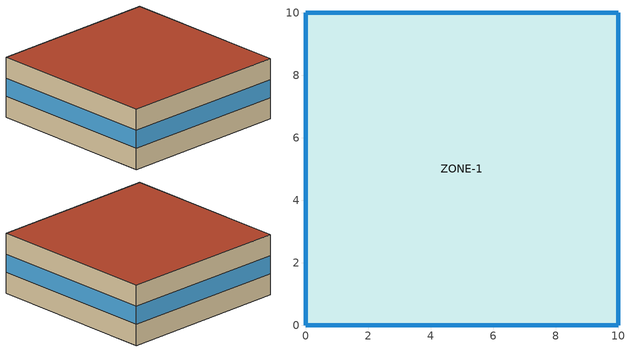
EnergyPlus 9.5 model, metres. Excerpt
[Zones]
ZONE-1
 floor ground (FOUNDATIONFLOOR): 0,0 0,10 10,10 10,0 z0
 wall outside (EXTERNALWALL): 10,10 0,10 0,0 10,0 10,10 z0:3.5
 window (Dbl Ref-C-H Clr 6mm/13mm Arg): 10,10 0,10 / 0,10 0,0 / 0,0 10,0 / 10,0 10,10 z1.23:2.27
 roof outside (ROOF): 0,10 0,0 10,0 10,10 z3.5
[Building]
officeBlockSimple: North Axis [deg]=0; Terrain=City; Loads Convergence Tolerance Value [W]=0.04; Temperature Convergence Tolerance Value [deltaC]=0.04; Solar Distribution=FullInteriorAndExterior; Maximum Number of Warmup Days=100; Minimum Number of Warmup Days - should be 100=6
[Site:Location]
Pittsburgh Allegheny Co Ap_PA_USA Design_Conditions: Latitude {deg}=40.35; Longitude {deg}=-79.92; Time Zone {hr}=-5; Elevation {m}=380
[Site:GroundTemperature:BuildingSurface]
18, 18, 18, 18, 18, 18, 18, 18, 18, 18, 18, 18
[Material] Thermal Absorptance=0.9
Name | Roughness | Thickness [m] | Conductivity [W/m-K] | Density [kg/m3] | Specific Heat [J/kg-K] | Solar Absorptance | Visible Absorptance
CONCRETE-FF-0.15 | Rough | 0.15 | 2.3 | 2446 | 1000 | 0.7 | 0.7
CLT-R-0.15 | Rough | 0.15 | 0.13 | 480 | 1300 | 0.6 | 0.6
FIBRE-CEMENT-SHEET-EW-0.006; FIBRE-CEMENT-SHEET-RA-0.006 | Rough | 0.006 | 0.36 | 1833.3 | 1000 | 0.6 | 0.6
WOOL-EW-0.05 | Rough | 0.05 | 0.039 | 18 | 1800 | 0.6 | 0.6
PLASTERBOARD-EW-0.0125 | MediumSmooth | 0.0125 | 0.04 | 700 | 1000 | 0.6 | 0.6
GLASS-FIBRE-QUILT-RA-0.05 | Rough | 0.05 | 0.043 | 20 | 1030 | 0.6 | 0.6
CONCRETE-FFA-0.05 | Rough | 0.05 | 2.3 | 2446 | 1000 | 0.7 | 0.7
SYNTHETIC-CARPET-FFA-0.01 | Rough | 0.01 | 0.06 | 160 | 2500 | 0.6 | 0.6
EPS-FFB-0.05 | Rough | 0.05 | 0.035 | 22 | 1300 | 0.6 | 0.6
[WindowMaterial:Gas]
ARGON 13MM: Argon, 0.0127
[WindowMaterial:Glazing]
CLEAR 6MM: SpectralAverage, .006, .775, .071, .071, .881, .08, .08, 0, .84, .84, .9
REF C CLEAR HI 6MM: SpectralAverage, .006, .2, .16, .39, .22, .17, .35, 0, .84, .55, .9
[Construction]
Dbl Ref-C-H Clr 6mm/13mm Arg: REF C CLEAR HI 6MM, ARGON 13MM, CLEAR 6MM
FOUNDATIONFLOOR: EPS-FFB-0.05, Concrete-FF-0.15, CONCRETE-FFA-0.05, SYNTHETIC-CARPET-FFA-0.01
ROOF: GLASS-FIBRE-QUILT-RA-0.05, FIBRE-CEMENT-SHEET-RA-0.006, CLT-R-0.15
EXTERNALWALL: FIBRE-CEMENT-SHEET-EW-0.006, WOOL-EW-0.05, PLASTERBOARD-EW-0.0125
[WindowMaterial:Shade]
ROLL SHADE: 0.1, 0.8, 0.1, 0.8, 0.9, 0, 0.005, 0.1, 0.05, 0.5, 0.5, 0.5, 0.5
[Zone]
ZONE-1: Type=1; Multiplier=1; Ceiling Height=autocalculate; Volume=autocalculate
[WindowShadingControl]
SHADING-CONTROL-WINDOW-1-EW-1: ZONE-1, , ExteriorShade, , OnIfHighOutdoorAirTemperature, , 27, NO, NO, ROLL SHADE, , , , , , WINDOW-1-EW-1
SHADING-CONTROL-WINDOW-1-EW-2: ZONE-1, , ExteriorShade, , OnIfHighOutdoorAirTemperature, , 27, NO, NO, ROLL SHADE, , , , , , WINDOW-1-EW-2
SHADING-CONTROL-WINDOW-1-EW-3: ZONE-1, , ExteriorShade, , OnIfHighOutdoorAirTemperature, , 27, NO, NO, ROLL SHADE, , , , , , WINDOW-1-EW-3
SHADING-CONTROL-WINDOW-1-EW-4: ZONE-1, , ExteriorShade, , OnIfHighOutdoorAirTemperature, , 27, NO, NO, ROLL SHADE, , , , , , WINDOW-1-EW-4
[ExternalInterface:Schedule]
Zone1-natVent-rl: Any Number, 0.5
[ZoneVentilation:DesignFlowRate]
Zone-1 NaturalVentilation: Zone-1, Zone1-natVent-rl, AirChanges/Hour, 5, Natural, 1, 1, 1, 0, 0, 0, 0, -100
[ThermostatSetpoint:DualSetpoint]
Office Thermostat Dual SP Control: Heating Setpoint Temperature Schedule=Heating Setpoints; Cooling Setpoint Temperature Schedule=Cooling Setpoints
[ZoneControl:Thermostat]
Zone-1 Thermostat: Zone or ZoneList=Zone-1; Control Type Schedule=HVACTemplate-Always 4; Control=Office Thermostat Dual SP Control
[DesignSpecification:OutdoorAir]
SZ DSOA Zone-1: Outdoor Air Method=flow/person; Outdoor Air Flow per Person {m3/s}=0.00833333; Outdoor Air Flow per Zone Floor Area {m3/s-m2}=0; Outdoor Air Flow per Zone {m3/s}=0
[Sizing:Zone]
Zone-1: Zone Cooling Design Supply Air Temperature Input Method=SupplyAirTemperature; Zone Cooling Design Supply Air Temperature {C}=13; Zone Heating Design Supply Air Temperature Input Method=SupplyAirTemperature; Zone Heating Design Supply Air Temperature {C}=50; Zone Cooling Design Supply Air Humidity Ratio {kg-H20/kg-air}=0.0077; Zone Heating Design Supply Air Humidity Ratio {kg-H2O/kg-air}=0.0156; Design Specification Outdoor Air Object=SZ DSOA Zone-1; Cooling Design Air Flow Method=DesignDay; Cooling Design Air Flow Rate {m3/s}=0; Cooling Minimum Air Flow Fraction=0; Heating Design Air Flow Method=DesignDay; Heating Design Air Flow Rate {m3/s}=0; Heating Maximum Air Flow Fraction=0
[Zone equipment]
Zone-1: Zone-1 Ideal Loads Air System
[ZoneHVAC:IdealLoadsAirSystem]
Zone-1 Ideal Loads Air System: Availability Schedule=Office Year; Maximum Heating Supply Air Temperature [C]=50; Minimum Cooling Supply Air Temperature [C]=13; Maximum Heating Supply Air Humidity Ratio [kg-H20/kg-air]=0.0156; Minimum Cooling Supply Air Humidity Ratio [kg-H20/kg-air]=0.0077; Heating Limit=NoLimit; Cooling Limit=NoLimit; Dehumidification Control Type=Humidistat; Cooling Sensible Heat Ratio=0.7; Humidification Control Type=Humidistat; Design Specification Outdoor Air Object=SZ DSOA Zone-1; Demand Controlled Ventilation Type=None; Outdoor Air Economizer Type=NoEconomizer; Heat Recovery Type=enthalpy; Sensible Heat Recovery Effectiveness=0; Latent Heat Recovery Effectiveness=0
[Schedule:Day:Hourly]
Office Day: Any Number, 1, 1, 1, 1, 1, 1, 1, 1, 1, 0, 0, 0, 0, 0, 0, 0, 0, 1, 1, 1, 1, 1, 1, 1
Weekend Day: Any Number, 1, 1, 1, 1, 1, 1, 1, 1, 1, 1, 1, 1, 1, 1, 1, 1, 1, 1, 1, 1, 1, 1, 1, 1
[Schedule:Week:Compact]
Office Week: WeekDays, Office Day, AllOtherDays, Weekend Day
[Schedule:Year]
Office Year: Any Number, Office Week, 1, 1, 12, 31
[Schedule:Compact]
Heating Setpoints: Through: 12/31, For: AllDays, Until: 24:00, 20
Cooling Setpoints: Through: 12/31, For: AllDays, Until: 24:00, 25
HVACTemplate-Always 4: Through: 12/31, For: AllDays, Until: 24:00, 4
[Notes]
Geometry: Frame & geometry imported from PANDA via textfile
Operational settings: set via external parameters
